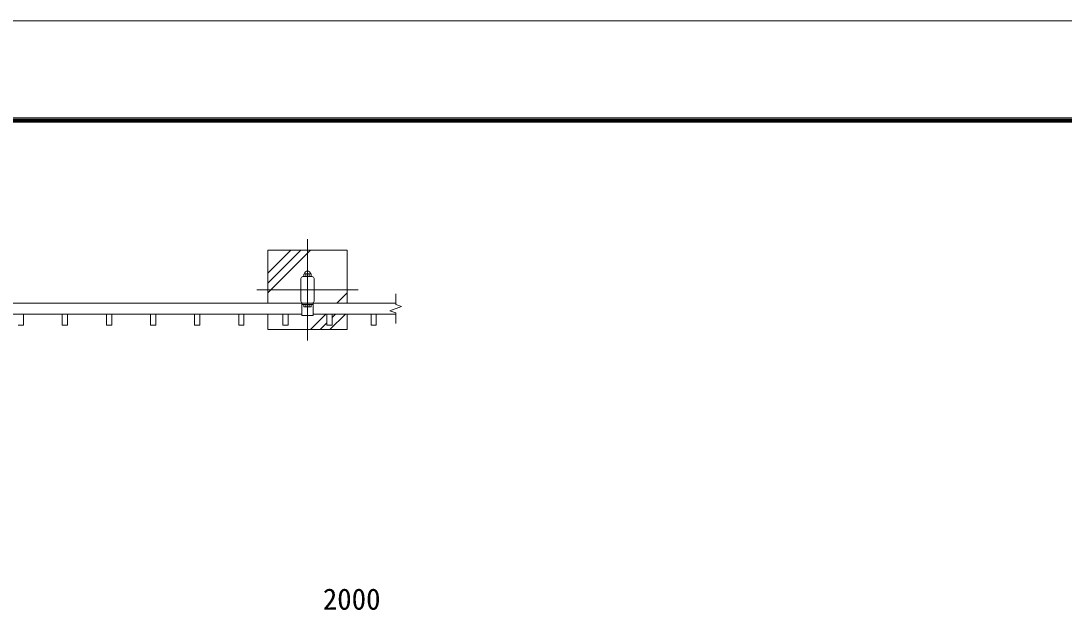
# Model space of a CAD drawing. Units: millimetres, scale not verified. Extents: x -4200 to 4200, y -2970 to 2970.
# Drawn here: x -1933 to 433, y 1634 to 2970 of the extents above; entities that cross this region are included whole.
import ezdxf
from ezdxf.enums import TextEntityAlignment as Align

# ---------------------------------------------------------------- set-up
doc = ezdxf.new("R2010")
doc.units = ezdxf.units.MM
doc.header["$LTSCALE"] = 10
doc.linetypes.add('USER1', pattern=[50.8, 31.75, -6.35, 6.35, -6.35])
for name, color, linetype, lineweight in [('0-1_D-STR1', 1, 'Continuous', 18), ('0-2_D-BMK', 2, 'USER1', 13), ('0-4_D-STR4', 7, 'Continuous', 18), ('0-5_D-DCR-HCH', 7, 'Continuous', 13), ('0-6_D-STR3', 3, 'Continuous', 13), ('0-7_D-STR-DIM', 7, 'Continuous', 13), ('0-B_D-TTL', 7, 'Continuous', 18)]:
    doc.layers.add(name, color=color, linetype=linetype, lineweight=lineweight)
doc.styles.add('ＭＳ ゴシック', font='')
doc.styles.get('ＭＳ ゴシック').set_extended_font_data('MS Gothic')

msp = doc.modelspace()

# ---------------------------------------------------------------- linework, layer by layer
at = {"layer": '0-1_D-STR1'}
for p, q in [((-1293.66, 2390.41), (-1272.86, 2390.41)), ((-1298.26, 2385.81), (-1298.26, 2335.01)), ((-1268.26, 2335.01), (-1268.26, 2385.81)), ((-1083.26, 2330.41), (-3483.26, 2330.41)), ((-1270.76, 2327.21), (-1295.76, 2327.21)), ((-1293.66, 2330.41), (-1272.86, 2330.41)), ((-1270.76, 2302.21), (-1270.76, 2330.41)), ((-1295.76, 2305.41), (-3270.76, 2305.41)), ((-1927.26, 2280.41), (-1927.26, 2305.41)), ((-1839.26, 2280.41), (-1839.26, 2305.41)), ((-1827.26, 2280.41), (-1827.26, 2305.41)), ((-1739.26, 2280.41), (-1739.26, 2305.41)), ((-1727.26, 2280.41), (-1727.26, 2305.41)), ((-1639.26, 2280.41), (-1639.26, 2305.41)), ((-1627.26, 2280.41), (-1627.26, 2305.41)), ((-1539.26, 2280.41), (-1539.26, 2305.41)), ((-1527.26, 2280.41), (-1527.26, 2305.41)), ((-1439.26, 2280.41), (-1439.26, 2305.41)), ((-1427.26, 2280.41), (-1427.26, 2305.41)), ((-1339.26, 2280.41), (-1339.26, 2305.41)), ((-1327.26, 2280.41), (-1327.26, 2305.41)), ((-1083.26, 2305.41), (-1270.76, 2305.41)), ((-1239.26, 2280.41), (-1239.26, 2305.41)), ((-1227.26, 2280.41), (-1227.26, 2305.41)), ((-1139.26, 2280.41), (-1139.26, 2305.41)), ((-1139.26, 2280.41), (-1139.26, 2305.41)), ((-1127.26, 2280.41), (-1127.26, 2305.41)), ((-1127.26, 2280.41), (-1127.26, 2305.41)), ((-1939.26, 2280.41), (-1927.26, 2280.41)), ((-1839.26, 2280.41), (-1827.26, 2280.41)), ((-1739.26, 2280.41), (-1727.26, 2280.41)), ((-1639.26, 2280.41), (-1627.26, 2280.41)), ((-1539.26, 2280.41), (-1527.26, 2280.41)), ((-1439.26, 2280.41), (-1427.26, 2280.41)), ((-1339.26, 2280.41), (-1327.26, 2280.41)), ((-1239.26, 2280.41), (-1227.26, 2280.41)), ((-1139.26, 2280.41), (-1127.26, 2280.41)), ((-1139.26, 2280.41), (-1127.26, 2280.41))]:
    msp.add_line(p, q, dxfattribs=at)
msp.add_lwpolyline([(-1270.76, 2302.21), (-1295.76, 2302.21), (-1295.76, 2330.41)], dxfattribs=at)
for centre, start, end in [((-1293.66, 2385.81), 90.00002, 179.99999), ((-1272.86, 2385.81), 0, 90.00002), ((-1293.66, 2335.01), 179.99999, 270.00002), ((-1272.86, 2335.01), 270.00002, 0)]:
    msp.add_arc(centre, 4.6, start, end, dxfattribs=at)
at = {"layer": '0-2_D-BMK'}
for p, q in [((-1283.26, 2475.41), (-1283.26, 2245.41)), ((-1398.26, 2360.41), (-1168.26, 2360.41))]:
    msp.add_line(p, q, dxfattribs=at)
at = {"layer": '0-4_D-STR4'}
for p, q in [((-1373.26, 2450.41), (-1193.26, 2450.41)), ((-1373.26, 2330.41), (-1373.26, 2450.41)), ((-1193.26, 2330.41), (-1193.26, 2450.41)), ((-1373.26, 2270.41), (-1373.26, 2305.41))]:
    msp.add_line(p, q, dxfattribs=at)
msp.add_lwpolyline([(-1373.26, 2270.41), (-1193.26, 2270.41), (-1193.26, 2305.41)], dxfattribs=at)
at = {"layer": '0-5_D-DCR-HCH'}
for p, q in [((-1373.26, 2353.78), (-1276.63, 2450.41)), ((-1373.26, 2375.88), (-1298.73, 2450.41)), ((-1373.26, 2397.98), (-1320.82, 2450.41)), ((-1193.26, 2353.78), (-1216.63, 2330.41)), ((-1193.26, 2331.68), (-1194.53, 2330.41)), ((-1241.63, 2305.41), (-1276.63, 2270.41)), ((-1197.44, 2305.41), (-1232.44, 2270.41)), ((-1219.53, 2305.41), (-1227.26, 2297.68)), ((-1239.26, 2285.68), (-1254.53, 2270.41))]:
    msp.add_line(p, q, dxfattribs=at)
at = {"layer": '0-6_D-STR3'}
for p, q in [((-1291.3, 2391.41), (-1291.3, 2395.91)), ((-1289.43, 2396.91), (-1277.09, 2396.91)), ((-1289.43, 2396.91), (-1277.09, 2396.91)), ((-1289.43, 2390.41), (-1277.09, 2390.41)), ((-1289.43, 2390.41), (-1277.09, 2390.41)), ((-1287.25, 2395.91), (-1287.25, 2391.41)), ((-1279.15, 2395.91), (-1279.15, 2391.41)), ((-1275.1, 2391.41), (-1275.1, 2395.91)), ((-1291.36, 2327.21), (-1275.16, 2327.21)), ((-1291.36, 2322.71), (-1291.36, 2327.21)), ((-1289.49, 2321.71), (-1277.15, 2321.71)), ((-1287.31, 2322.71), (-1287.31, 2327.21)), ((-1279.21, 2322.71), (-1279.21, 2327.21)), ((-1275.16, 2322.71), (-1275.16, 2327.21))]:
    msp.add_line(p, q, dxfattribs=at)
for centre, radius, start, end in [((-1289.27, 2394.37), 2.54, 37.21089, 142.78911), ((-1289.27, 2392.95), 2.54, 217.21089, 322.78911), ((-1290.14, 2397.28), 0.5, 279.83916, 352.83194), ((-1283.2, 2396.41), 6.5, 7.16806, 172.83194), ((-1283.2, 2388.21), 8.7, 62.26063, 117.73937), ((-1283.2, 2399.11), 8.7, 242.26063, 297.73937), ((-1277.12, 2394.36), 2.55, 37.42505, 142.57495), ((-1277.12, 2392.96), 2.55, 217.42505, 322.57495), ((-1276.25, 2397.28), 0.5, 187.16806, 253.42019), ((-1289.34, 2324.25), 2.54, 217.21089, 322.78911), ((-1283.26, 2330.41), 8.7, 242.26063, 297.73937), ((-1277.19, 2324.26), 2.55, 217.42505, 322.57495)]:
    msp.add_arc(centre, radius, start, end, dxfattribs=at)
at = {"layer": '0-7_D-STR-DIM'}
for p, q in [((-1083.26, 2351.34), (-1083.26, 2327.53)), ((-1096.47, 2313.1), (-1070.05, 2322.72)), ((-1070.05, 2322.72), (-1083.26, 2327.53)), ((-1083.26, 2308.29), (-1096.47, 2313.1)), ((-1083.26, 2308.29), (-1083.26, 2284.48))]:
    msp.add_line(p, q, dxfattribs=at)
at = {"layer": '0-B_D-TTL'}
for points in [[(-4200.13, -2969.77), (4199.87, -2969.77), (4199.87, 2970.23), (-4200.13, 2970.23)], [(-3930.13, 2750.23), (3929.87, 2750.23), (3929.87, -2749.77), (-3930.13, -2749.77)], [(-3927.63, 2747.73), (3927.37, 2747.73), (3927.37, -2747.27), (-3927.63, -2747.27)], [(-3925.13, 2745.23), (3924.87, 2745.23), (3924.87, -2744.77), (-3925.13, -2744.77)], [(-3922.63, 2742.73), (3922.37, 2742.73), (3922.37, -2742.27), (-3922.63, -2742.27)], [(-3920.13, 2740.23), (3919.87, 2740.23), (3919.87, -2739.77), (-3920.13, -2739.77)]]:
    msp.add_lwpolyline(points, close=True, dxfattribs=at)

# ---------------------------------------------------------------- texts
at = {"layer": '0-7_D-STR-DIM', "style": 'ＭＳ ゴシック'}
msp.add_text('2000', height=48.09, dxfattribs=at).set_placement((-1248.53, 1620.89), align=Align.BOTTOM_LEFT)

doc.saveas('drawing.dxf')
